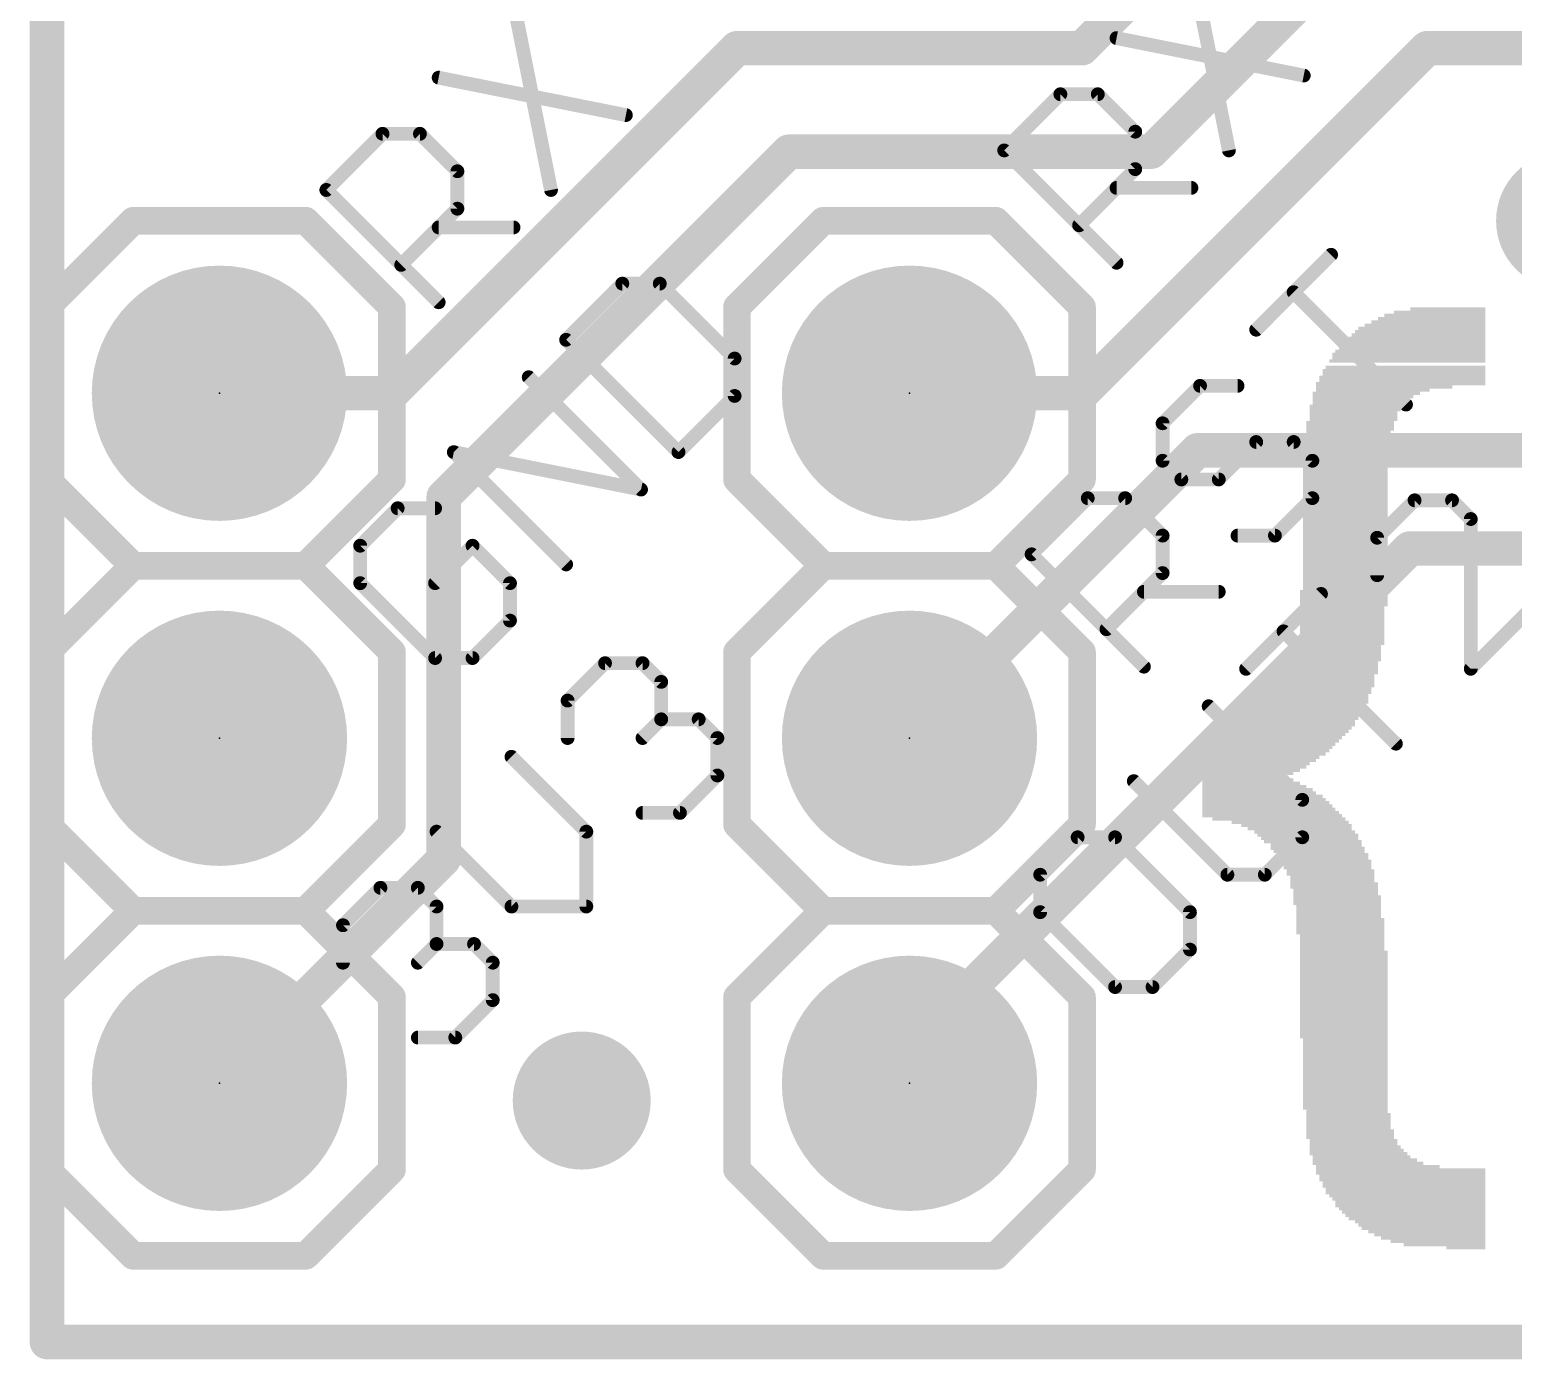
# Model space of a CAD drawing. Extents: x -15 to 92, y -11 to 29.
# Drawn here: x -0.13 to 10.79, y -0.13 to 9.66 of the extents above; entities that cross this region are included whole.
import ezdxf

# ---------------------------------------------------------------- set-up
doc = ezdxf.new("R2010")
doc.units = 0
for name, color, linetype in [('1', 22, 'CONTINUOUS'), ('16', 175, 'CONTINUOUS'), ('17', 82, 'CONTINUOUS'), ('18', 82, 'CONTINUOUS'), ('20', 7, 'CONTINUOUS'), ('21', 253, 'CONTINUOUS'), ('22', 253, 'CONTINUOUS'), ('23', 7, 'CONTINUOUS'), ('51', 253, 'CONTINUOUS')]:
    doc.layers.add(name, color=color, linetype=linetype)

# ---------------------------------------------------------------- blocks, each defined once
blk = doc.blocks.new('RECT')
blk.add_solid([(-0.5, -0.5), (0.5, -0.5), (-0.5, 0.5), (0.5, 0.5)])
blk = doc.blocks.new('ROUNDP')
at = {"const_width": 0.5}
blk.add_lwpolyline([(0, -0.25, 1), (0, 0.25, 1), (0, -0.25)], format="xyb", dxfattribs=at)
blk = doc.blocks.new('ROUNDV')
at = {"const_width": 0.5}
blk.add_lwpolyline([(0, -0.25, 1), (0, 0.25, 1), (0, -0.25)], format="xyb", dxfattribs=at)

msp = doc.modelspace()

# ---------------------------------------------------------------- linework, layer by layer
at = {"layer": '1', "const_width": 0.254}
for points in [[(0, 0), (0, 29.21)], [(10.284, 10.919), (8.128, 8.763)], [(8.47, 10.375), (7.62, 9.525)], [(5.08, 9.525), (2.54, 6.985)], [(7.62, 9.525), (5.08, 9.525)], [(10.16, 9.525), (7.62, 6.985)], [(11.176, 9.525), (10.16, 9.525)], [(5.461, 8.763), (2.921, 6.223)], [(8.128, 8.763), (5.461, 8.763)], [(2.54, 6.985), (1.27, 6.985)], [(7.62, 6.985), (6.35, 6.985)], [(8.47, 6.565), (6.35, 4.445)], [(12.573, 6.565), (8.47, 6.565)], [(2.921, 3.556), (2.921, 6.223)], [(1.27, 1.905), (2.921, 3.556)], [(46.99, 0), (0, 0)]]:
    msp.add_lwpolyline(points, dxfattribs=at)
at = {"layer": '1', "const_width": 0.127}
for points in [[(5.08, 9.5885, 1), (5.08, 9.4615)], [(5.1249, 9.4801, 1), (5.0351, 9.5699)], [(7.5751, 9.5699, 1), (7.6649, 9.4801)], [(7.62, 9.4615, 1), (7.62, 9.5885)], [(10.16, 9.5885, 1), (10.16, 9.4615)], [(10.2049, 9.4801, 1), (10.1151, 9.5699)], [(5.461, 8.8265, 1), (5.461, 8.6995)], [(5.5059, 8.7181, 1), (5.4161, 8.8079)], [(8.0831, 8.8079, 1), (8.1729, 8.7181)], [(8.128, 8.6995, 1), (8.128, 8.8265)], [(1.27, 7.0485, 1), (1.27, 6.9215)], [(2.54, 6.9215, 1), (2.54, 7.0485)], [(6.35, 7.0485, 1), (6.35, 6.9215)], [(7.62, 6.9215, 1), (7.62, 7.0485)], [(2.4951, 7.0299, 1), (2.5849, 6.9401)], [(7.5751, 7.0299, 1), (7.6649, 6.9401)], [(8.47, 6.6285, 1), (8.47, 6.5015)], [(8.5149, 6.5201, 1), (8.4251, 6.6099)], [(2.9845, 6.223, 1), (2.8575, 6.223)], [(2.8761, 6.2679, 1), (2.9659, 6.1781)], [(6.3051, 4.4899, 1), (6.3949, 4.4001)], [(2.8575, 3.556, 1), (2.9845, 3.556)], [(2.9659, 3.5111, 1), (2.8761, 3.6009)], [(1.2251, 1.9499, 1), (1.3149, 1.8601)], [(0, 0.0635, 1), (0, -0.0635)], [(-0.0635, 0, 1), (0.0635, 0)]]:
    msp.add_lwpolyline(points, format="xyb", dxfattribs=at)
at = {"layer": '16', "const_width": 0.254}
for points in [[(0, 0), (0, 29.21)], [(10.033, 5.842), (6.35, 2.159)], [(20.32, 5.842), (10.033, 5.842)], [(6.35, 2.159), (6.35, 1.905)], [(46.99, 0), (0, 0)]]:
    msp.add_lwpolyline(points, dxfattribs=at)
at = {"layer": '16', "const_width": 0.127}
for points in [[(10.033, 5.9055, 1), (10.033, 5.7785)], [(10.0779, 5.7971, 1), (9.9881, 5.8869)], [(6.4135, 2.159, 1), (6.2865, 2.159)], [(6.3051, 2.2039, 1), (6.3949, 2.1141)], [(6.2865, 1.905, 1), (6.4135, 1.905)], [(0, 0.0635, 1), (0, -0.0635)], [(-0.0635, 0, 1), (0.0635, 0)]]:
    msp.add_lwpolyline(points, format="xyb", dxfattribs=at)
at = {"layer": '20', "const_width": 0.2032}
for points in [[(0, 29.21), (0, 0)], [(0, 0), (46.99, 0)]]:
    msp.add_lwpolyline(points, dxfattribs=at)
at = {"layer": '20', "const_width": 0.1016}
for points in [[(0, 0.0508, 1), (0, -0.0508)], [(-0.0508, 0, 1), (0.0508, 0)]]:
    msp.add_lwpolyline(points, format="xyb", dxfattribs=at)
at = {"layer": '21'}
for points, const_width in [([(8.4253, 10.1509), (8.7009, 8.7727)], 0.1016), ([(3.4351, 9.8597), (3.7107, 8.4815)], 0.1016), ([(7.874, 9.5996), (9.2521, 9.324)], 0.1016), ([(2.8838, 9.3084), (4.2619, 9.0328)], 0.1016), ([(7.0471, 8.7727), (7.4606, 9.1862)], 0.1016), ([(7.4606, 9.1862), (7.7362, 9.1862)], 0.1016), ([(7.7362, 9.1862), (8.0118, 8.9105)], 0.1016), ([(8.0118, 8.9105), (8.0118, 8.6349)], 0.1016), ([(2.0569, 8.4815), (2.4704, 8.895)], 0.1016), ([(2.4704, 8.895), (2.746, 8.895)], 0.1016), ([(2.746, 8.895), (3.0216, 8.6193)], 0.1016), ([(7.874, 7.9458), (7.0471, 8.7727)], 0.1016), ([(3.0216, 8.6193), (3.0216, 8.3437)], 0.1016), ([(8.0118, 8.6349), (7.5984, 8.2215)], 0.1016), ([(2.8838, 7.6546), (2.0569, 8.4815)], 0.1016), ([(7.874, 8.4971), (8.4253, 8.4971)], 0.1016), ([(0.635, 8.255), (0, 7.62)], 0.2032), ([(1.905, 8.255), (0.635, 8.255)], 0.2032), ([(2.54, 7.62), (1.905, 8.255)], 0.2032), ([(3.0216, 8.3437), (2.6082, 7.9303)], 0.1016), ([(5.715, 8.255), (5.08, 7.62)], 0.2032), ([(6.985, 8.255), (5.715, 8.255)], 0.2032), ([(7.62, 7.62), (6.985, 8.255)], 0.2032), ([(2.8838, 8.2059), (3.4351, 8.2059)], 0.1016), ([(8.9023, 7.4529), (9.4535, 8.0042)], 0.1016), ([(4.2357, 7.7919), (3.8223, 7.3785)], 0.1016), ([(4.5114, 7.7919), (4.2357, 7.7919)], 0.1016), ([(5.0626, 7.2407), (4.5114, 7.7919)], 0.1016), ([(10.0048, 6.9016), (9.1779, 7.7285)], 0.1016), ([(0, 7.62), (0, 6.35)], 0.2032), ([(2.54, 6.35), (2.54, 7.62)], 0.2032), ([(5.08, 7.62), (5.08, 6.35)], 0.2032), ([(7.62, 6.35), (7.62, 7.62)], 0.2032), ([(3.8223, 7.3785), (4.6492, 6.5516)], 0.1016), ([(5.0626, 6.9651), (5.0626, 7.2407)], 0.1016), ([(4.3735, 6.276), (3.5467, 7.1029)], 0.1016), ([(4.6492, 6.5516), (5.0626, 6.9651)], 0.1016), ([(8.4888, 7.0395), (8.2132, 6.7638)], 0.1016), ([(8.7645, 7.0395), (8.4888, 7.0395)], 0.1016), ([(8.2132, 6.7638), (8.2132, 6.4882)], 0.1016), ([(8.6266, 6.3504), (8.9023, 6.626)], 0.1016), ([(8.9023, 6.626), (9.1779, 6.626)], 0.1016), ([(9.1779, 6.626), (9.3157, 6.4882)], 0.1016), ([(3.8223, 5.7247), (2.9954, 6.5516)], 0.1016), ([(2.9954, 6.5516), (4.3735, 6.276)], 0.1016), ([(0, 6.35), (0.635, 5.715)], 0.2032), ([(1.905, 5.715), (2.54, 6.35)], 0.2032), ([(5.08, 6.35), (5.715, 5.715)], 0.2032), ([(6.985, 5.715), (7.62, 6.35)], 0.2032), ([(8.2132, 6.4882), (8.351, 6.3504)], 0.1016), ([(9.3157, 6.4882), (9.3157, 6.2126)], 0.1016), ([(8.351, 6.3504), (8.6266, 6.3504)], 0.1016), ([(7.2485, 5.7991), (7.6619, 6.2126)], 0.1016), ([(7.6619, 6.2126), (7.9376, 6.2126)], 0.1016), ([(7.9376, 6.2126), (8.2132, 5.9369)], 0.1016), ([(9.3157, 6.2126), (9.0401, 5.9369)], 0.1016), ([(10.0682, 6.1968), (9.7926, 5.9212)], 0.1016), ([(10.3438, 6.1968), (10.0682, 6.1968)], 0.1016), ([(10.4817, 6.059), (10.3438, 6.1968)], 0.1016), ([(2.5819, 6.1382), (2.3063, 5.8625)], 0.1016), ([(2.8576, 6.1382), (2.5819, 6.1382)], 0.1016), ([(10.4817, 4.9565), (10.4817, 6.059)], 0.1016), ([(2.3063, 5.8625), (2.3063, 5.5869)], 0.1016), ([(3.1332, 5.8625), (2.8576, 5.5869)], 0.1016), ([(3.4088, 5.5869), (3.1332, 5.8625)], 0.1016), ([(8.2132, 5.9369), (8.2132, 5.6613)], 0.1016), ([(9.0401, 5.9369), (8.7645, 5.9369)], 0.1016), ([(9.7926, 5.9212), (9.7926, 5.6455)], 0.1016), ([(0.635, 5.715), (0, 5.08)], 0.2032), ([(1.905, 5.715), (0.635, 5.715)], 0.2032), ([(0.635, 5.715), (1.905, 5.715)], 0.2032), ([(2.54, 5.08), (1.905, 5.715)], 0.2032), ([(5.715, 5.715), (5.08, 5.08)], 0.2032), ([(6.985, 5.715), (5.715, 5.715)], 0.2032), ([(5.715, 5.715), (6.985, 5.715)], 0.2032), ([(7.62, 5.08), (6.985, 5.715)], 0.2032), ([(8.0754, 4.9722), (7.2485, 5.7991)], 0.1016), ([(8.2132, 5.6613), (7.7998, 5.2479)], 0.1016), ([(2.3063, 5.5869), (2.8576, 5.0357)], 0.1016), ([(3.4088, 5.3113), (3.4088, 5.5869)], 0.1016), ([(8.0754, 5.5235), (8.6266, 5.5235)], 0.1016), ([(8.8279, 4.9565), (9.3791, 5.5077)], 0.1016), ([(11.0329, 5.5077), (10.4817, 4.9565)], 0.1016), ([(3.1332, 5.0357), (3.4088, 5.3113)], 0.1016), ([(9.9304, 4.4052), (9.1035, 5.2321)], 0.1016), ([(0, 5.08), (0, 3.81)], 0.2032), ([(2.54, 3.81), (2.54, 5.08)], 0.2032), ([(5.08, 5.08), (5.08, 3.81)], 0.2032), ([(7.62, 3.81), (7.62, 5.08)], 0.2032), ([(2.8576, 5.0357), (3.1332, 5.0357)], 0.1016), ([(3.8331, 4.7223), (4.1087, 4.9979)], 0.1016), ([(4.1087, 4.9979), (4.3844, 4.9979)], 0.1016), ([(4.3844, 4.9979), (4.5222, 4.8601)], 0.1016), ([(4.5222, 4.8601), (4.5222, 4.5845)], 0.1016), ([(3.8331, 4.4467), (3.8331, 4.7223)], 0.1016), ([(9.2413, 3.9918), (8.5523, 4.6808)], 0.1016), ([(4.5222, 4.5845), (4.3844, 4.4467)], 0.1016), ([(4.5222, 4.5845), (4.7978, 4.5845)], 0.1016), ([(4.7978, 4.5845), (4.9356, 4.4467)], 0.1016), ([(4.9356, 4.4467), (4.9356, 4.1711)], 0.1016), ([(3.9709, 3.7576), (3.4197, 4.3089)], 0.1016), ([(4.9356, 4.1711), (4.66, 3.8954)], 0.1016), ([(8.001, 4.1296), (8.6901, 3.4405)], 0.1016), ([(9.2413, 3.7161), (9.2413, 3.9918)], 0.1016), ([(4.66, 3.8954), (4.3844, 3.8954)], 0.1016), ([(0, 3.81), (0.635, 3.175)], 0.2032), ([(1.905, 3.175), (2.54, 3.81)], 0.2032), ([(5.08, 3.81), (5.715, 3.175)], 0.2032), ([(6.985, 3.175), (7.62, 3.81)], 0.2032), ([(2.8684, 3.7576), (3.4197, 3.2064)], 0.1016), ([(3.9709, 3.2064), (3.9709, 3.7576)], 0.1016), ([(7.5876, 3.7161), (7.3119, 3.4405)], 0.1016), ([(7.8632, 3.7161), (7.5876, 3.7161)], 0.1016), ([(8.4144, 3.1649), (7.8632, 3.7161)], 0.1016), ([(8.9657, 3.4405), (9.2413, 3.7161)], 0.1016), ([(2.1793, 3.0685), (2.4549, 3.3442)], 0.1016), ([(2.4549, 3.3442), (2.7306, 3.3442)], 0.1016), ([(2.7306, 3.3442), (2.8684, 3.2064)], 0.1016), ([(7.3119, 3.4405), (7.3119, 3.1649)], 0.1016), ([(8.6901, 3.4405), (8.9657, 3.4405)], 0.1016), ([(0.635, 3.175), (0, 2.54)], 0.2032), ([(1.905, 3.175), (0.635, 3.175)], 0.2032), ([(0.635, 3.175), (1.905, 3.175)], 0.2032), ([(2.54, 2.54), (1.905, 3.175)], 0.2032), ([(2.8684, 3.2064), (2.8684, 2.9307)], 0.1016), ([(3.4197, 3.2064), (3.9709, 3.2064)], 0.1016), ([(5.715, 3.175), (5.08, 2.54)], 0.2032), ([(6.985, 3.175), (5.715, 3.175)], 0.2032), ([(5.715, 3.175), (6.985, 3.175)], 0.2032), ([(7.62, 2.54), (6.985, 3.175)], 0.2032), ([(7.3119, 3.1649), (7.8632, 2.6136)], 0.1016), ([(8.4144, 2.8893), (8.4144, 3.1649)], 0.1016), ([(2.1793, 2.7929), (2.1793, 3.0685)], 0.1016), ([(2.8684, 2.9307), (2.7306, 2.7929)], 0.1016), ([(2.8684, 2.9307), (3.144, 2.9307)], 0.1016), ([(3.144, 2.9307), (3.2818, 2.7929)], 0.1016), ([(3.2818, 2.7929), (3.2818, 2.5173)], 0.1016), ([(8.1388, 2.6136), (8.4144, 2.8893)], 0.1016), ([(0, 2.54), (0, 1.27)], 0.2032), ([(2.54, 1.27), (2.54, 2.54)], 0.2032), ([(5.08, 2.54), (5.08, 1.27)], 0.2032), ([(7.62, 1.27), (7.62, 2.54)], 0.2032), ([(7.8632, 2.6136), (8.1388, 2.6136)], 0.1016), ([(3.2818, 2.5173), (3.0062, 2.2417)], 0.1016), ([(3.0062, 2.2417), (2.7306, 2.2417)], 0.1016), ([(0, 1.27), (0.635, 0.635)], 0.2032), ([(1.905, 0.635), (2.54, 1.27)], 0.2032), ([(5.08, 1.27), (5.715, 0.635)], 0.2032), ([(6.985, 0.635), (7.62, 1.27)], 0.2032), ([(0.635, 0.635), (1.905, 0.635)], 0.2032), ([(5.715, 0.635), (6.985, 0.635)], 0.2032)]:
    msp.add_lwpolyline(points, dxfattribs=dict(at, const_width=const_width))
for points, const_width in [([(7.879, 9.6245, 1), (7.869, 9.5747)], 0.0508), ([(2.8888, 9.3333, 1), (2.8788, 9.2835)], 0.0508), ([(9.2472, 9.2991, 1), (9.2571, 9.3489)], 0.0508), ([(7.4606, 9.2116, 1), (7.4606, 9.1608)], 0.0508), ([(7.4785, 9.1682, 1), (7.4426, 9.2041)], 0.0508), ([(7.7541, 9.2041, 1), (7.7182, 9.1682)], 0.0508), ([(7.7362, 9.1608, 1), (7.7362, 9.2116)], 0.0508), ([(4.257, 9.0079, 1), (4.2669, 9.0577)], 0.0508), ([(8.0372, 8.9105, 1), (7.9864, 8.9105)], 0.0508), ([(2.4704, 8.9204, 1), (2.4704, 8.8696)], 0.0508), ([(2.4883, 8.877, 1), (2.4524, 8.9129)], 0.0508), ([(2.7639, 8.9129, 1), (2.728, 8.877)], 0.0508), ([(2.746, 8.8696, 1), (2.746, 8.9204)], 0.0508), ([(7.9939, 8.8926, 1), (8.0298, 8.9285)], 0.0508), ([(7.0651, 8.7907, 1), (7.0291, 8.7548)], 0.0508), ([(7.0291, 8.7907, 1), (7.0651, 8.7548)], 0.0508), ([(8.676, 8.7677, 1), (8.7258, 8.7777)], 0.0508), ([(3.047, 8.6193, 1), (2.9962, 8.6193)], 0.0508), ([(3.0037, 8.6014, 1), (3.0396, 8.6373)], 0.0508), ([(7.9864, 8.6349, 1), (8.0372, 8.6349)], 0.0508), ([(8.0298, 8.6169, 1), (7.9939, 8.6529)], 0.0508), ([(2.0749, 8.4995, 1), (2.0389, 8.4636)], 0.0508), ([(2.0389, 8.4995, 1), (2.0749, 8.4636)], 0.0508), ([(7.874, 8.5225, 1), (7.874, 8.4717)], 0.0508), ([(8.4253, 8.4717, 1), (8.4253, 8.5225)], 0.0508), ([(3.6858, 8.4765, 1), (3.7356, 8.4865)], 0.0508), ([(0.635, 8.3058, 1), (0.635, 8.2042)], 0.1016), ([(0.6709, 8.2191, 1), (0.5991, 8.2909)], 0.1016), ([(1.9409, 8.2909, 1), (1.8691, 8.2191)], 0.1016), ([(1.905, 8.2042, 1), (1.905, 8.3058)], 0.1016), ([(2.9962, 8.3437, 1), (3.047, 8.3437)], 0.0508), ([(3.0396, 8.3257, 1), (3.0037, 8.3617)], 0.0508), ([(5.715, 8.3058, 1), (5.715, 8.2042)], 0.1016), ([(5.7509, 8.2191, 1), (5.6791, 8.2909)], 0.1016), ([(7.0209, 8.2909, 1), (6.9491, 8.2191)], 0.1016), ([(6.985, 8.2042, 1), (6.985, 8.3058)], 0.1016), ([(2.8838, 8.2313, 1), (2.8838, 8.1805)], 0.0508), ([(3.4351, 8.1805, 1), (3.4351, 8.2313)], 0.0508), ([(7.5804, 8.2394, 1), (7.6163, 8.2035)], 0.0508), ([(2.5902, 7.9482, 1), (2.6261, 7.9123)], 0.0508), ([(7.856, 7.9279, 1), (7.892, 7.9638)], 0.0508), ([(9.4715, 7.9862, 1), (9.4356, 8.0221)], 0.0508), ([(4.2357, 7.8173, 1), (4.2357, 7.7665)], 0.0508), ([(4.2537, 7.774, 1), (4.2178, 7.8099)], 0.0508), ([(4.5293, 7.8099, 1), (4.4934, 7.774)], 0.0508), ([(4.5114, 7.7665, 1), (4.5114, 7.8173)], 0.0508), ([(9.1959, 7.7465, 1), (9.1599, 7.7106)], 0.0508), ([(0.0508, 7.62, 1), (-0.0508, 7.62)], 0.1016), ([(-0.0359, 7.6559, 1), (0.0359, 7.5841)], 0.1016), ([(2.5908, 7.62, 1), (2.4892, 7.62)], 0.1016), ([(2.5041, 7.5841, 1), (2.5759, 7.6559)], 0.1016), ([(2.8658, 7.6367, 1), (2.9018, 7.6726)], 0.0508), ([(5.1308, 7.62, 1), (5.0292, 7.62)], 0.1016), ([(5.0441, 7.6559, 1), (5.1159, 7.5841)], 0.1016), ([(7.6708, 7.62, 1), (7.5692, 7.62)], 0.1016), ([(7.5841, 7.5841, 1), (7.6559, 7.6559)], 0.1016), ([(3.8402, 7.3965, 1), (3.8043, 7.3605)], 0.0508), ([(8.8843, 7.4709, 1), (8.9202, 7.4349)], 0.0508), ([(3.8043, 7.3965, 1), (3.8402, 7.3605)], 0.0508), ([(5.088, 7.2407, 1), (5.0372, 7.2407)], 0.0508), ([(5.0447, 7.2227, 1), (5.0806, 7.2586)], 0.0508), ([(3.5646, 7.1208, 1), (3.5287, 7.0849)], 0.0508), ([(5.0372, 6.9651, 1), (5.088, 6.9651)], 0.0508), ([(5.0806, 6.9471, 1), (5.0446, 6.983)], 0.0508), ([(8.4888, 7.0649, 1), (8.4888, 7.0141)], 0.0508), ([(8.5068, 7.0215, 1), (8.4709, 7.0574)], 0.0508), ([(8.7645, 7.0141, 1), (8.7645, 7.0649)], 0.0508), ([(9.9868, 6.8837, 1), (10.0228, 6.9196)], 0.0508), ([(8.2386, 6.7638, 1), (8.1878, 6.7638)], 0.0508), ([(8.1952, 6.7818, 1), (8.2312, 6.7459)], 0.0508), ([(8.9023, 6.6514, 1), (8.9023, 6.6006)], 0.0508), ([(8.9202, 6.608, 1), (8.8843, 6.644)], 0.0508), ([(9.1959, 6.644, 1), (9.1599, 6.608)], 0.0508), ([(9.1779, 6.6006, 1), (9.1779, 6.6514)], 0.0508), ([(3.0134, 6.5696, 1), (2.9774, 6.5337)], 0.0508), ([(3.0004, 6.5765, 1), (2.9904, 6.5267)], 0.0508), ([(4.6312, 6.5696, 1), (4.6671, 6.5337)], 0.0508), ([(4.6312, 6.5337, 1), (4.6671, 6.5696)], 0.0508), ([(0.0359, 6.3859, 1), (-0.0359, 6.3141)], 0.1016), ([(2.5759, 6.3141, 1), (2.5041, 6.3859)], 0.1016), ([(5.1159, 6.3859, 1), (5.0441, 6.3141)], 0.1016), ([(7.6559, 6.3141, 1), (7.5841, 6.3859)], 0.1016), ([(8.2312, 6.5062, 1), (8.1952, 6.4702)], 0.0508), ([(8.1878, 6.4882, 1), (8.2386, 6.4882)], 0.0508), ([(9.3411, 6.4882, 1), (9.2903, 6.4882)], 0.0508), ([(9.2978, 6.4702, 1), (9.3337, 6.5062)], 0.0508), ([(-0.0508, 6.35, 1), (0.0508, 6.35)], 0.1016), ([(2.4892, 6.35, 1), (2.5908, 6.35)], 0.1016), ([(5.0292, 6.35, 1), (5.1308, 6.35)], 0.1016), ([(7.5692, 6.35, 1), (7.6708, 6.35)], 0.1016), ([(8.351, 6.3758, 1), (8.351, 6.325)], 0.0508), ([(8.3331, 6.3324, 1), (8.369, 6.3683)], 0.0508), ([(8.6087, 6.3683, 1), (8.6446, 6.3324)], 0.0508), ([(8.6266, 6.325, 1), (8.6267, 6.3758)], 0.0508), ([(4.3556, 6.258, 1), (4.3915, 6.2939)], 0.0508), ([(4.3686, 6.2511, 1), (4.3785, 6.3009)], 0.0508), ([(7.6619, 6.238, 1), (7.6619, 6.1872)], 0.0508), ([(7.6799, 6.1946, 1), (7.644, 6.2305)], 0.0508), ([(7.9555, 6.2305, 1), (7.9196, 6.1946)], 0.0508), ([(7.9376, 6.1872, 1), (7.9376, 6.238)], 0.0508), ([(9.2903, 6.2126, 1), (9.3411, 6.2126)], 0.0508), ([(9.3337, 6.1946, 1), (9.2978, 6.2305)], 0.0508), ([(10.0682, 6.2222, 1), (10.0682, 6.1714)], 0.0508), ([(10.0862, 6.1788, 1), (10.0503, 6.2148)], 0.0508), ([(10.3618, 6.2148, 1), (10.3259, 6.1788)], 0.0508), ([(10.3438, 6.1714, 1), (10.3438, 6.2222)], 0.0508), ([(2.5819, 6.1636, 1), (2.5819, 6.1128)], 0.0508), ([(2.5999, 6.1202, 1), (2.564, 6.1561)], 0.0508), ([(2.8576, 6.1128, 1), (2.8576, 6.1636)], 0.0508), ([(10.5071, 6.059, 1), (10.4563, 6.059)], 0.0508), ([(10.4637, 6.041, 1), (10.4996, 6.077)], 0.0508), ([(2.3317, 5.8625, 1), (2.2809, 5.8625)], 0.0508), ([(2.2884, 5.8805, 1), (2.3243, 5.8446)], 0.0508), ([(3.1512, 5.8805, 1), (3.1152, 5.8446)], 0.0508), ([(3.1512, 5.8446, 1), (3.1152, 5.8805)], 0.0508), ([(8.2386, 5.9369, 1), (8.1878, 5.9369)], 0.0508), ([(8.1952, 5.919, 1), (8.2312, 5.9549)], 0.0508), ([(8.7645, 5.9623, 1), (8.7645, 5.9115)], 0.0508), ([(9.0221, 5.9549, 1), (9.0581, 5.919)], 0.0508), ([(9.0401, 5.9115, 1), (9.0401, 5.9623)], 0.0508), ([(9.818, 5.9212, 1), (9.7672, 5.9212)], 0.0508), ([(9.7746, 5.9391, 1), (9.8105, 5.9032)], 0.0508), ([(0.635, 5.7658, 1), (0.635, 5.6642)], 0.1016), ([(0.635, 5.7658, 1), (0.635, 5.6642)], 0.1016), ([(0.6709, 5.6791, 1), (0.5991, 5.7509)], 0.1016), ([(0.5991, 5.6791, 1), (0.6709, 5.7509)], 0.1016), ([(1.9409, 5.7509, 1), (1.8691, 5.6791)], 0.1016), ([(1.8691, 5.7509, 1), (1.9409, 5.6791)], 0.1016), ([(1.905, 5.6642, 1), (1.905, 5.7658)], 0.1016), ([(1.905, 5.6642, 1), (1.905, 5.7658)], 0.1016), ([(5.715, 5.7658, 1), (5.715, 5.6642)], 0.1016), ([(5.715, 5.7658, 1), (5.715, 5.6642)], 0.1016), ([(5.7509, 5.6791, 1), (5.6791, 5.7509)], 0.1016), ([(5.6791, 5.6791, 1), (5.7509, 5.7509)], 0.1016), ([(7.0209, 5.7509, 1), (6.9491, 5.6791)], 0.1016), ([(6.9491, 5.7509, 1), (7.0209, 5.6791)], 0.1016), ([(6.985, 5.6642, 1), (6.985, 5.7658)], 0.1016), ([(6.985, 5.6642, 1), (6.985, 5.7658)], 0.1016), ([(7.2665, 5.8171, 1), (7.2305, 5.7812)], 0.0508), ([(7.2305, 5.8171, 1), (7.2665, 5.7812)], 0.0508), ([(3.8043, 5.7068, 1), (3.8402, 5.7427)], 0.0508), ([(8.1878, 5.6613, 1), (8.2386, 5.6613)], 0.0508), ([(8.2312, 5.6433, 1), (8.1952, 5.6793)], 0.0508), ([(2.2809, 5.5869, 1), (2.3317, 5.5869)], 0.0508), ([(2.3243, 5.6049, 1), (2.2884, 5.569)], 0.0508), ([(2.8396, 5.6049, 1), (2.8755, 5.5689)], 0.0508), ([(3.4342, 5.5869, 1), (3.3834, 5.5869)], 0.0508), ([(3.3909, 5.5689, 1), (3.4268, 5.6049)], 0.0508), ([(8.0754, 5.5489, 1), (8.0754, 5.4981)], 0.0508), ([(8.6267, 5.4981, 1), (8.6266, 5.5489)], 0.0508), ([(9.7672, 5.6455, 1), (9.818, 5.6455)], 0.0508), ([(9.3971, 5.4898, 1), (9.3612, 5.5257)], 0.0508), ([(3.4268, 5.2933, 1), (3.3909, 5.3292)], 0.0508), ([(3.3834, 5.3113, 1), (3.4342, 5.3113)], 0.0508), ([(7.7818, 5.2658, 1), (7.8177, 5.2299)], 0.0508), ([(9.1215, 5.2501, 1), (9.0856, 5.2141)], 0.0508), ([(0.0508, 5.08, 1), (-0.0508, 5.08)], 0.1016), ([(-0.0359, 5.1159, 1), (0.0359, 5.0441)], 0.1016), ([(2.5908, 5.08, 1), (2.4892, 5.08)], 0.1016), ([(2.5041, 5.0441, 1), (2.5759, 5.1159)], 0.1016), ([(5.1308, 5.08, 1), (5.0292, 5.08)], 0.1016), ([(5.0441, 5.1159, 1), (5.1159, 5.0441)], 0.1016), ([(7.6708, 5.08, 1), (7.5692, 5.08)], 0.1016), ([(7.5841, 5.0441, 1), (7.6559, 5.1159)], 0.1016), ([(2.8576, 5.0611, 1), (2.8576, 5.0103)], 0.0508), ([(2.8396, 5.0177, 1), (2.8755, 5.0536)], 0.0508), ([(3.1152, 5.0536, 1), (3.1512, 5.0177)], 0.0508), ([(3.1332, 5.0103, 1), (3.1332, 5.0611)], 0.0508), ([(4.1087, 5.0233, 1), (4.1087, 4.9725)], 0.0508), ([(4.1267, 4.98, 1), (4.0908, 5.0159)], 0.0508), ([(4.4023, 5.0159, 1), (4.3664, 4.98)], 0.0508), ([(4.3844, 4.9725, 1), (4.3844, 5.0233)], 0.0508), ([(8.0574, 4.9543, 1), (8.0934, 4.9902)], 0.0508), ([(8.8099, 4.9744, 1), (8.8458, 4.9385)], 0.0508), ([(10.4637, 4.9744, 1), (10.4996, 4.9385)], 0.0508), ([(10.4563, 4.9565, 1), (10.5071, 4.9565)], 0.0508), ([(4.5476, 4.8601, 1), (4.4968, 4.8601)], 0.0508), ([(4.5042, 4.8422, 1), (4.5401, 4.8781)], 0.0508), ([(3.8585, 4.7223, 1), (3.8077, 4.7223)], 0.0508), ([(3.8151, 4.7403, 1), (3.8511, 4.7044)], 0.0508), ([(8.5702, 4.6988, 1), (8.5343, 4.6629)], 0.0508), ([(4.5222, 4.6099, 1), (4.5222, 4.5591)], 0.0508), ([(4.4968, 4.5845, 1), (4.5476, 4.5845)], 0.0508), ([(4.5401, 4.5665, 1), (4.5042, 4.6025)], 0.0508), ([(4.8158, 4.6025, 1), (4.7798, 4.5665)], 0.0508), ([(4.7978, 4.5591, 1), (4.7978, 4.6099)], 0.0508), ([(4.3664, 4.4646, 1), (4.4023, 4.4287)], 0.0508), ([(4.961, 4.4467, 1), (4.9102, 4.4467)], 0.0508), ([(4.9177, 4.4287, 1), (4.9536, 4.4646)], 0.0508), ([(3.8077, 4.4467, 1), (3.8585, 4.4467)], 0.0508), ([(9.9124, 4.3873, 1), (9.9484, 4.4232)], 0.0508), ([(3.4376, 4.3268, 1), (3.4017, 4.2909)], 0.0508), ([(4.9102, 4.1711, 1), (4.961, 4.1711)], 0.0508), ([(4.9536, 4.1531, 1), (4.9176, 4.189)], 0.0508), ([(8.019, 4.1475, 1), (7.983, 4.1116)], 0.0508), ([(9.2667, 3.9918, 1), (9.2159, 3.9918)], 0.0508), ([(4.3844, 3.9208, 1), (4.3844, 3.87)], 0.0508), ([(4.642, 3.9134, 1), (4.6779, 3.8775)], 0.0508), ([(4.66, 3.87, 1), (4.66, 3.9208)], 0.0508), ([(9.2234, 3.9738, 1), (9.2593, 4.0097)], 0.0508), ([(0.0359, 3.8459, 1), (-0.0359, 3.7741)], 0.1016), ([(-0.0508, 3.81, 1), (0.0508, 3.81)], 0.1016), ([(2.4892, 3.81, 1), (2.5908, 3.81)], 0.1016), ([(2.5759, 3.7741, 1), (2.5041, 3.8459)], 0.1016), ([(5.1159, 3.8459, 1), (5.0441, 3.7741)], 0.1016), ([(5.0292, 3.81, 1), (5.1308, 3.81)], 0.1016), ([(7.5692, 3.81, 1), (7.6708, 3.81)], 0.1016), ([(7.6559, 3.7741, 1), (7.5841, 3.8459)], 0.1016), ([(2.8864, 3.7756, 1), (2.8504, 3.7397)], 0.0508), ([(3.9963, 3.7576, 1), (3.9455, 3.7576)], 0.0508), ([(3.9529, 3.7397, 1), (3.9889, 3.7756)], 0.0508), ([(7.5876, 3.7415, 1), (7.5876, 3.6907)], 0.0508), ([(7.6055, 3.6982, 1), (7.5696, 3.7341)], 0.0508), ([(7.8811, 3.7341, 1), (7.8452, 3.6982)], 0.0508), ([(7.8632, 3.6907, 1), (7.8632, 3.7415)], 0.0508), ([(9.2159, 3.7161, 1), (9.2667, 3.7161)], 0.0508), ([(9.2593, 3.6982, 1), (9.2234, 3.7341)], 0.0508), ([(2.4549, 3.3696, 1), (2.4549, 3.3188)], 0.0508), ([(2.4729, 3.3262, 1), (2.437, 3.3621)], 0.0508), ([(2.7485, 3.3621, 1), (2.7126, 3.3262)], 0.0508), ([(2.7306, 3.3188, 1), (2.7306, 3.3696)], 0.0508), ([(7.3373, 3.4405, 1), (7.2865, 3.4405)], 0.0508), ([(7.294, 3.4585, 1), (7.3299, 3.4226)], 0.0508), ([(8.6901, 3.4659, 1), (8.6901, 3.4151)], 0.0508), ([(8.6721, 3.4226, 1), (8.708, 3.4585)], 0.0508), ([(8.9477, 3.4585, 1), (8.9837, 3.4226)], 0.0508), ([(8.9657, 3.4151, 1), (8.9657, 3.4659)], 0.0508), ([(0.635, 3.2258, 1), (0.635, 3.1242)], 0.1016), ([(0.635, 3.2258, 1), (0.635, 3.1242)], 0.1016), ([(0.6709, 3.1391, 1), (0.5991, 3.2109)], 0.1016), ([(0.5991, 3.1391, 1), (0.6709, 3.2109)], 0.1016), ([(1.9409, 3.2109, 1), (1.8691, 3.1391)], 0.1016), ([(1.8691, 3.2109, 1), (1.9409, 3.1391)], 0.1016), ([(1.905, 3.1242, 1), (1.905, 3.2258)], 0.1016), ([(1.905, 3.1242, 1), (1.905, 3.2258)], 0.1016), ([(2.8938, 3.2064, 1), (2.843, 3.2064)], 0.0508), ([(2.8504, 3.1884, 1), (2.8864, 3.2243)], 0.0508), ([(3.4197, 3.2318, 1), (3.4197, 3.181)], 0.0508), ([(3.4017, 3.1884, 1), (3.4376, 3.2243)], 0.0508), ([(3.9455, 3.2064, 1), (3.9963, 3.2064)], 0.0508), ([(3.9709, 3.181, 1), (3.9709, 3.2318)], 0.0508), ([(5.715, 3.2258, 1), (5.715, 3.1242)], 0.1016), ([(5.715, 3.2258, 1), (5.715, 3.1242)], 0.1016), ([(5.7509, 3.1391, 1), (5.6791, 3.2109)], 0.1016), ([(5.6791, 3.1391, 1), (5.7509, 3.2109)], 0.1016), ([(7.0209, 3.2109, 1), (6.9491, 3.1391)], 0.1016), ([(6.9491, 3.2109, 1), (7.0209, 3.1391)], 0.1016), ([(6.985, 3.1242, 1), (6.985, 3.2258)], 0.1016), ([(6.985, 3.1242, 1), (6.985, 3.2258)], 0.1016), ([(7.2865, 3.1649, 1), (7.3373, 3.1649)], 0.0508), ([(7.3299, 3.1828, 1), (7.294, 3.1469)], 0.0508), ([(8.4398, 3.1649, 1), (8.389, 3.1649)], 0.0508), ([(8.3965, 3.1469, 1), (8.4324, 3.1828)], 0.0508), ([(2.2047, 3.0685, 1), (2.1539, 3.0685)], 0.0508), ([(2.1614, 3.0865, 1), (2.1973, 3.0506)], 0.0508), ([(2.8684, 2.9561, 1), (2.8684, 2.9053)], 0.0508), ([(2.843, 2.9307, 1), (2.8938, 2.9307)], 0.0508), ([(2.8864, 2.9128, 1), (2.8504, 2.9487)], 0.0508), ([(3.162, 2.9487, 1), (3.1261, 2.9128)], 0.0508), ([(3.144, 2.9053, 1), (3.144, 2.9561)], 0.0508), ([(3.3072, 2.7929, 1), (3.2564, 2.7929)], 0.0508), ([(8.389, 2.8893, 1), (8.4398, 2.8893)], 0.0508), ([(8.4324, 2.8713, 1), (8.3965, 2.9072)], 0.0508), ([(2.1539, 2.7929, 1), (2.2047, 2.7929)], 0.0508), ([(2.7126, 2.8109, 1), (2.7485, 2.7749)], 0.0508), ([(3.2639, 2.7749, 1), (3.2998, 2.8109)], 0.0508), ([(0.0508, 2.54, 1), (-0.0508, 2.54)], 0.1016), ([(-0.0359, 2.5759, 1), (0.0359, 2.5041)], 0.1016), ([(2.5908, 2.54, 1), (2.4892, 2.54)], 0.1016), ([(2.5041, 2.5041, 1), (2.5759, 2.5759)], 0.1016), ([(5.1308, 2.54, 1), (5.0292, 2.54)], 0.1016), ([(5.0441, 2.5759, 1), (5.1159, 2.5041)], 0.1016), ([(7.6708, 2.54, 1), (7.5692, 2.54)], 0.1016), ([(7.5841, 2.5041, 1), (7.6559, 2.5759)], 0.1016), ([(7.8632, 2.639, 1), (7.8632, 2.5882)], 0.0508), ([(7.8452, 2.5957, 1), (7.8811, 2.6316)], 0.0508), ([(8.1209, 2.6316, 1), (8.1568, 2.5957)], 0.0508), ([(8.1388, 2.5882, 1), (8.1388, 2.639)], 0.0508), ([(3.2564, 2.5173, 1), (3.3072, 2.5173)], 0.0508), ([(3.2998, 2.4993, 1), (3.2639, 2.5352)], 0.0508), ([(2.7306, 2.2671, 1), (2.7306, 2.2163)], 0.0508), ([(2.9882, 2.2596, 1), (3.0242, 2.2237)], 0.0508), ([(3.0062, 2.2163, 1), (3.0062, 2.2671)], 0.0508), ([(0.0359, 1.3059, 1), (-0.0359, 1.2341)], 0.1016), ([(-0.0508, 1.27, 1), (0.0508, 1.27)], 0.1016), ([(2.4892, 1.27, 1), (2.5908, 1.27)], 0.1016), ([(2.5759, 1.2341, 1), (2.5041, 1.3059)], 0.1016), ([(5.1159, 1.3059, 1), (5.0441, 1.2341)], 0.1016), ([(5.0292, 1.27, 1), (5.1308, 1.27)], 0.1016), ([(7.5692, 1.27, 1), (7.6708, 1.27)], 0.1016), ([(7.6559, 1.2341, 1), (7.5841, 1.3059)], 0.1016), ([(0.635, 0.6858, 1), (0.635, 0.5842)], 0.1016), ([(0.5991, 0.5991, 1), (0.6709, 0.6709)], 0.1016), ([(1.8691, 0.6709, 1), (1.9409, 0.5991)], 0.1016), ([(1.905, 0.5842, 1), (1.905, 0.6858)], 0.1016), ([(5.715, 0.6858, 1), (5.715, 0.5842)], 0.1016), ([(5.6791, 0.5991, 1), (5.7509, 0.6709)], 0.1016), ([(6.9491, 0.6709, 1), (7.0209, 0.5991)], 0.1016), ([(6.985, 0.5842, 1), (6.985, 0.6858)], 0.1016)]:
    msp.add_lwpolyline(points, format="xyb", dxfattribs=dict(at, const_width=const_width))
at = {"layer": '23'}
for p in [(1.27, 6.985), (6.35, 6.985), (1.27, 4.445), (6.35, 4.445), (1.27, 1.905), (6.35, 1.905)]:
    msp.add_point(p, dxfattribs=at)

# ---------------------------------------------------------------- block references
at = {"layer": '17', "xscale": 1.8796, "yscale": 1.8796, "rotation": 90}
for p in [(1.27, 6.985), (1.27, 6.985), (6.35, 6.985), (6.35, 6.985), (1.27, 4.445), (1.27, 4.445), (6.35, 4.445), (6.35, 4.445), (1.27, 1.905), (1.27, 1.905), (6.35, 1.905), (6.35, 1.905)]:
    msp.add_blockref('ROUNDP', p, dxfattribs=at)
at = {"layer": '18', "xscale": 1.016, "yscale": 1.016}
for p in [(11.176, 8.255), (11.176, 8.255), (3.937, 1.778), (3.937, 1.778)]:
    msp.add_blockref('ROUNDV', p, dxfattribs=at)
at = {"layer": '22'}
for p, xscale, yscale in [((10.1931, 7.5343), 0.7899, 0.0239), ((10.2172, 7.5581), 0.7417, 0.0239), ((10.2528, 7.582), 0.6706, 0.0239), ((10.3125, 7.6059), 0.5512, 0.0239), ((10.1093, 7.4385), 0.9576, 0.0239), ((10.1207, 7.4624), 0.9347, 0.0239), ((10.1448, 7.4862), 0.8865, 0.0239), ((10.1689, 7.5102), 0.8382, 0.0241), ((10.0496, 7.3189), 1.077, 0.0239), ((10.061, 7.3427), 1.0541, 0.0239), ((10.0737, 7.3667), 1.0287, 0.0241), ((10.0851, 7.3907), 1.0058, 0.0239), ((10.0966, 7.4146), 0.983, 0.0239), ((10.014, 7.2232), 1.1481, 0.0241), ((10.0254, 7.2711), 1.1252, 0.0239), ((10.0254, 7.2472), 1.1252, 0.0239), ((10.0369, 7.295), 1.1024, 0.0239), ((9.9772, 7.1037), 1.2217, 0.0239), ((9.9899, 7.1515), 1.1963, 0.0239), ((9.9899, 7.1276), 1.1963, 0.0239), ((10.0013, 7.1754), 1.1735, 0.0239), ((9.713, 6.9841), 0.7899, 0.0239), ((9.9657, 7.0557), 1.2446, 0.0239), ((9.8451, 7.0318), 1.0033, 0.0239), ((9.7613, 7.008), 0.8357, 0.0239), ((9.9772, 7.0797), 1.2217, 0.0241), ((9.6419, 6.8883), 0.6934, 0.0239), ((9.6889, 6.9602), 0.7417, 0.0239), ((9.666, 6.9363), 0.696, 0.0239), ((9.6533, 6.9123), 0.6706, 0.0241), ((9.5949, 6.7688), 0.6452, 0.0241), ((9.6305, 6.8645), 0.6706, 0.0239), ((9.6178, 6.8406), 0.6452, 0.0239), ((9.6178, 6.8167), 0.6452, 0.0239), ((9.6178, 6.7928), 0.6452, 0.0239), ((9.5949, 6.7448), 0.6452, 0.0239), ((9.5949, 6.7209), 0.6452, 0.0239), ((9.5822, 6.6971), 0.6198, 0.0239), ((9.5822, 6.6732), 0.6198, 0.0239), ((9.5695, 6.5774), 0.6452, 0.0239), ((9.5695, 6.5536), 0.6452, 0.0239), ((9.5822, 6.6493), 0.6198, 0.0239), ((9.5822, 6.6253), 0.6198, 0.0241), ((9.5822, 6.6013), 0.6198, 0.0239), ((9.5581, 6.5297), 0.6223, 0.0239), ((9.5581, 6.5058), 0.6223, 0.0239), ((9.5581, 6.4818), 0.6223, 0.0241), ((9.5581, 6.4578), 0.6223, 0.0239), ((9.5581, 6.4339), 0.6223, 0.0239), ((9.5581, 6.41), 0.6223, 0.0239), ((9.5581, 6.3862), 0.6223, 0.0239), ((9.5581, 6.3623), 0.6223, 0.0239), ((9.5581, 6.3383), 0.6223, 0.0241), ((9.5581, 6.3143), 0.6223, 0.0239), ((9.5581, 6.2904), 0.6223, 0.0239), ((9.5581, 6.2665), 0.6223, 0.0239), ((9.5581, 6.2427), 0.6223, 0.0239), ((9.5581, 6.2188), 0.6223, 0.0239), ((9.5581, 6.1948), 0.6223, 0.0241), ((9.5581, 6.1708), 0.6223, 0.0239), ((9.5581, 6.1469), 0.6223, 0.0239), ((9.5581, 6.123), 0.6223, 0.0239), ((9.5581, 6.0991), 0.6223, 0.0239), ((9.5581, 6.0753), 0.6223, 0.0239), ((9.5581, 6.0514), 0.6223, 0.0239), ((9.5581, 6.0274), 0.6223, 0.0241), ((9.5581, 6.0034), 0.6223, 0.0239), ((9.5581, 5.9795), 0.6223, 0.0239), ((9.5581, 5.9556), 0.6223, 0.0239), ((9.5581, 5.9318), 0.6223, 0.0239), ((9.5581, 5.9079), 0.6223, 0.0239), ((9.5581, 5.8839), 0.6223, 0.0241), ((9.5581, 5.8599), 0.6223, 0.0239), ((9.5581, 5.836), 0.6223, 0.0239), ((9.5581, 5.8121), 0.6223, 0.0239), ((9.5581, 5.7883), 0.6223, 0.0239), ((9.5581, 5.7644), 0.6223, 0.0239), ((9.5581, 5.7404), 0.6223, 0.0241), ((9.5581, 5.7164), 0.6223, 0.0239), ((9.5581, 5.6925), 0.6223, 0.0239), ((9.5581, 5.6686), 0.6223, 0.0239), ((9.5581, 5.6447), 0.6223, 0.0239), ((9.5581, 5.6209), 0.6223, 0.0239), ((9.5581, 5.5969), 0.6223, 0.0241), ((9.5581, 5.5729), 0.6223, 0.0239), ((9.5466, 5.5251), 0.6452, 0.0239), ((9.5466, 5.5012), 0.6452, 0.0239), ((9.5466, 5.4774), 0.6452, 0.0239), ((9.5466, 5.4534), 0.6452, 0.0241), ((9.5581, 5.549), 0.6223, 0.0239), ((9.5466, 5.4294), 0.6452, 0.0239), ((9.5352, 5.4055), 0.6223, 0.0239), ((9.5352, 5.3816), 0.6223, 0.0239), ((9.5352, 5.3577), 0.6223, 0.0239), ((9.5352, 5.3338), 0.6223, 0.0239), ((9.5352, 5.31), 0.6223, 0.0239), ((9.5352, 5.286), 0.6223, 0.0241), ((9.5352, 5.262), 0.6223, 0.0239), ((9.5352, 5.2381), 0.6223, 0.0239), ((9.5225, 5.1665), 0.6477, 0.0239), ((9.5225, 5.1425), 0.6477, 0.0241), ((9.5352, 5.2142), 0.6223, 0.0239), ((9.5352, 5.1903), 0.6223, 0.0239), ((9.4984, 5.023), 0.6452, 0.0239), ((9.5098, 5.1185), 0.6223, 0.0239), ((9.5098, 5.0946), 0.6223, 0.0239), ((9.5098, 5.0707), 0.6223, 0.0239), ((9.5098, 5.0468), 0.6223, 0.0239), ((9.4755, 4.9272), 0.6452, 0.0239), ((9.4628, 4.9033), 0.6198, 0.0239), ((9.487, 4.999), 0.6223, 0.0241), ((9.487, 4.9749), 0.6223, 0.0239), ((9.487, 4.9511), 0.6223, 0.0239), ((9.4273, 4.8076), 0.6452, 0.0239), ((9.4501, 4.8554), 0.6452, 0.0241), ((9.4501, 4.8314), 0.6452, 0.0239), ((9.4628, 4.8794), 0.6198, 0.0239), ((9.3663, 4.6879), 0.6706, 0.0239), ((9.3917, 4.7359), 0.6706, 0.0239), ((9.3917, 4.7119), 0.6706, 0.0241), ((9.4031, 4.7598), 0.6477, 0.0239), ((9.4273, 4.7837), 0.6452, 0.0239), ((9.2952, 4.5924), 0.7163, 0.0239), ((9.3193, 4.6163), 0.7188, 0.0239), ((9.332, 4.6402), 0.6934, 0.0239), ((9.3549, 4.6641), 0.6934, 0.0239), ((9.0806, 4.4728), 0.9576, 0.0239), ((9.1517, 4.4967), 0.8611, 0.0239), ((9.1987, 4.5205), 0.8128, 0.0239), ((9.2355, 4.5444), 0.7899, 0.0239), ((9.2596, 4.5684), 0.7417, 0.0241), ((8.984, 4.377), 0.9576, 0.0239), ((9.0196, 4.4489), 1.0287, 0.0239), ((9.0082, 4.425), 1.0058, 0.0239), ((8.9955, 4.401), 0.9804, 0.0241), ((8.9243, 4.2815), 0.8382, 0.0239), ((8.9726, 4.3532), 0.9347, 0.0239), ((8.9599, 4.3293), 0.9093, 0.0239), ((8.9358, 4.3054), 0.8611, 0.0239), ((8.9002, 4.2575), 0.7899, 0.0241), ((8.8405, 4.1858), 0.6706, 0.0239), ((8.8888, 4.2335), 0.7671, 0.0239), ((8.8647, 4.2096), 0.7188, 0.0239), ((8.8164, 4.1619), 0.6223, 0.0239), ((8.8405, 4.138), 0.6706, 0.0239), ((8.9116, 4.0661), 0.8128, 0.0239), ((8.9243, 4.0423), 0.8382, 0.0239), ((8.8647, 4.114), 0.7188, 0.0241), ((8.8888, 4.09), 0.7671, 0.0239), ((8.9485, 4.0184), 0.8865, 0.0239), ((8.984, 3.9465), 0.9576, 0.0239), ((8.9599, 3.9945), 0.9093, 0.0239), ((8.9726, 3.9705), 0.9347, 0.0241), ((8.9955, 3.9226), 0.9804, 0.0239), ((9.0082, 3.8988), 1.0058, 0.0239), ((9.0196, 3.8749), 1.0287, 0.0239), ((9.0691, 3.851), 0.9804, 0.0239), ((9.1517, 3.827), 0.8611, 0.0241), ((9.1987, 3.803), 0.8128, 0.0239), ((9.2228, 3.7791), 0.7645, 0.0239), ((9.2596, 3.7552), 0.7417, 0.0239), ((9.2825, 3.7314), 0.7417, 0.0239), ((9.2952, 3.7075), 0.7163, 0.0239), ((9.3193, 3.6835), 0.7188, 0.0241), ((9.3434, 3.6595), 0.6706, 0.0239), ((9.3549, 3.6356), 0.6934, 0.0239), ((9.3663, 3.6117), 0.6706, 0.0239), ((9.3917, 3.5879), 0.6706, 0.0239), ((9.4031, 3.564), 0.6477, 0.0239), ((9.4146, 3.5401), 0.6706, 0.0239), ((9.4273, 3.5161), 0.6452, 0.0241), ((9.4273, 3.4921), 0.6452, 0.0239), ((9.4501, 3.4682), 0.6452, 0.0239), ((9.4501, 3.4443), 0.6452, 0.0239), ((9.4628, 3.4205), 0.6198, 0.0239), ((9.4628, 3.3966), 0.6198, 0.0239), ((9.4755, 3.3726), 0.6452, 0.0241), ((9.4755, 3.3486), 0.6452, 0.0239), ((9.4984, 3.277), 0.6452, 0.0239), ((9.487, 3.3247), 0.6223, 0.0239), ((9.487, 3.3008), 0.6223, 0.0239), ((9.4984, 3.2531), 0.6452, 0.0239), ((9.4984, 3.2291), 0.6452, 0.0241), ((9.5098, 3.2051), 0.6223, 0.0239), ((9.5098, 3.1812), 0.6223, 0.0239), ((9.5098, 3.1573), 0.6223, 0.0239), ((9.5098, 3.1334), 0.6223, 0.0239), ((9.5225, 3.1096), 0.6477, 0.0239), ((9.5225, 3.0856), 0.6477, 0.0241), ((9.5225, 3.0616), 0.6477, 0.0239), ((9.5225, 3.0377), 0.6477, 0.0239), ((9.5225, 3.0138), 0.6477, 0.0239), ((9.5352, 2.9899), 0.6223, 0.0239), ((9.5352, 2.9661), 0.6223, 0.0239), ((9.5352, 2.9421), 0.6223, 0.0241), ((9.5466, 2.8703), 0.6452, 0.0239), ((9.5466, 2.8464), 0.6452, 0.0239), ((9.5352, 2.9181), 0.6223, 0.0239), ((9.5352, 2.8942), 0.6223, 0.0239), ((9.5466, 2.8226), 0.6452, 0.0239), ((9.5466, 2.7985), 0.6452, 0.0241), ((9.5466, 2.7745), 0.6452, 0.0239), ((9.5466, 2.7507), 0.6452, 0.0239), ((9.5466, 2.7268), 0.6452, 0.0239), ((9.5466, 2.7029), 0.6452, 0.0239), ((9.5466, 2.679), 0.6452, 0.0239), ((9.5466, 2.6552), 0.6452, 0.0239), ((9.5466, 2.6312), 0.6452, 0.0241), ((9.5466, 2.6072), 0.6452, 0.0239), ((9.5466, 2.5833), 0.6452, 0.0239), ((9.5466, 2.5594), 0.6452, 0.0239), ((9.5466, 2.5355), 0.6452, 0.0239), ((9.5466, 2.5117), 0.6452, 0.0239), ((9.5466, 2.4876), 0.6452, 0.0241), ((9.5466, 2.4637), 0.6452, 0.0239), ((9.5466, 2.4398), 0.6452, 0.0239), ((9.5466, 2.4159), 0.6452, 0.0239), ((9.5466, 2.392), 0.6452, 0.0239), ((9.5466, 2.3681), 0.6452, 0.0239), ((9.5466, 2.3441), 0.6452, 0.0241), ((9.5466, 2.3201), 0.6452, 0.0239), ((9.5466, 2.2963), 0.6452, 0.0239), ((9.5466, 2.2724), 0.6452, 0.0239), ((9.5466, 2.2485), 0.6452, 0.0239), ((9.5581, 2.2246), 0.6223, 0.0239), ((9.5581, 2.2006), 0.6223, 0.0241), ((9.5581, 2.1766), 0.6223, 0.0239), ((9.5581, 2.1528), 0.6223, 0.0239), ((9.5581, 2.1289), 0.6223, 0.0239), ((9.5581, 2.105), 0.6223, 0.0239), ((9.5581, 2.0811), 0.6223, 0.0239), ((9.5581, 2.0571), 0.6223, 0.0241), ((9.5581, 2.0331), 0.6223, 0.0239), ((9.5581, 2.0092), 0.6223, 0.0239), ((9.5581, 1.9854), 0.6223, 0.0239), ((9.5581, 1.9615), 0.6223, 0.0239), ((9.5581, 1.9376), 0.6223, 0.0239), ((9.5581, 1.9137), 0.6223, 0.0239), ((9.5581, 1.8897), 0.6223, 0.0241), ((9.5581, 1.8657), 0.6223, 0.0239), ((9.5581, 1.8419), 0.6223, 0.0239), ((9.5581, 1.818), 0.6223, 0.0239), ((9.5581, 1.7941), 0.6223, 0.0239), ((9.5581, 1.7702), 0.6223, 0.0239), ((9.5581, 1.7462), 0.6223, 0.0241), ((9.5581, 1.7222), 0.6223, 0.0239), ((9.5708, 1.6983), 0.5969, 0.0239), ((9.5822, 1.6745), 0.6198, 0.0239), ((9.5822, 1.6506), 0.6198, 0.0239), ((9.5822, 1.6267), 0.6198, 0.0239), ((9.5822, 1.6027), 0.6198, 0.0241), ((9.5822, 1.5787), 0.6198, 0.0239), ((9.5949, 1.5548), 0.6452, 0.0239), ((9.5949, 1.531), 0.6452, 0.0239), ((9.5949, 1.5071), 0.6452, 0.0239), ((9.6178, 1.4832), 0.6452, 0.0239), ((9.6178, 1.4592), 0.6452, 0.0241), ((9.6305, 1.4352), 0.6706, 0.0239), ((9.6419, 1.4113), 0.6934, 0.0239), ((9.6546, 1.3875), 0.7188, 0.0239), ((9.7016, 1.3397), 0.7671, 0.0239), ((9.7257, 1.3157), 0.8153, 0.0241), ((9.6775, 1.3636), 0.7188, 0.0239), ((9.9657, 1.2678), 1.2446, 0.0239), ((9.9657, 1.2439), 1.2446, 0.0239), ((9.7981, 1.2917), 0.9093, 0.0239), ((9.9772, 1.2201), 1.2217, 0.0239), ((9.9772, 1.1962), 1.2217, 0.0239), ((9.9899, 1.1722), 1.1963, 0.0241), ((9.9899, 1.1482), 1.1963, 0.0239), ((10.0013, 1.1243), 1.1735, 0.0239), ((10.0013, 1.1004), 1.1735, 0.0239), ((10.014, 1.0766), 1.1481, 0.0239), ((10.0254, 1.0527), 1.1252, 0.0239), ((10.0369, 1.0288), 1.1024, 0.0239), ((10.0369, 1.0048), 1.1024, 0.0241), ((10.0496, 0.9808), 1.077, 0.0239), ((10.061, 0.9569), 1.0541, 0.0239), ((10.0737, 0.933), 1.0287, 0.0239), ((10.0851, 0.9092), 1.0058, 0.0239), ((10.1093, 0.8853), 0.9576, 0.0239), ((10.1207, 0.8613), 0.9347, 0.0241), ((10.1334, 0.8373), 0.9093, 0.0239), ((10.1575, 0.8134), 0.8611, 0.0239), ((10.1804, 0.7895), 0.8153, 0.0239), ((10.2045, 0.7657), 0.7671, 0.0239), ((10.2401, 0.7418), 0.696, 0.0239), ((10.2883, 0.7178), 0.5994, 0.0241), ((10.4445, 0.6938), 0.287, 0.0239)]:
    msp.add_blockref('RECT', p, dxfattribs=dict(at, xscale=xscale, yscale=yscale))
at = {"layer": '51', "xscale": 0.508, "yscale": 0.508}
for p in [(1.27, 6.985), (6.35, 6.985), (1.27, 4.445), (6.35, 4.445), (1.27, 1.905), (6.35, 1.905)]:
    msp.add_blockref('RECT', p, dxfattribs=at)

doc.saveas('drawing.dxf')
